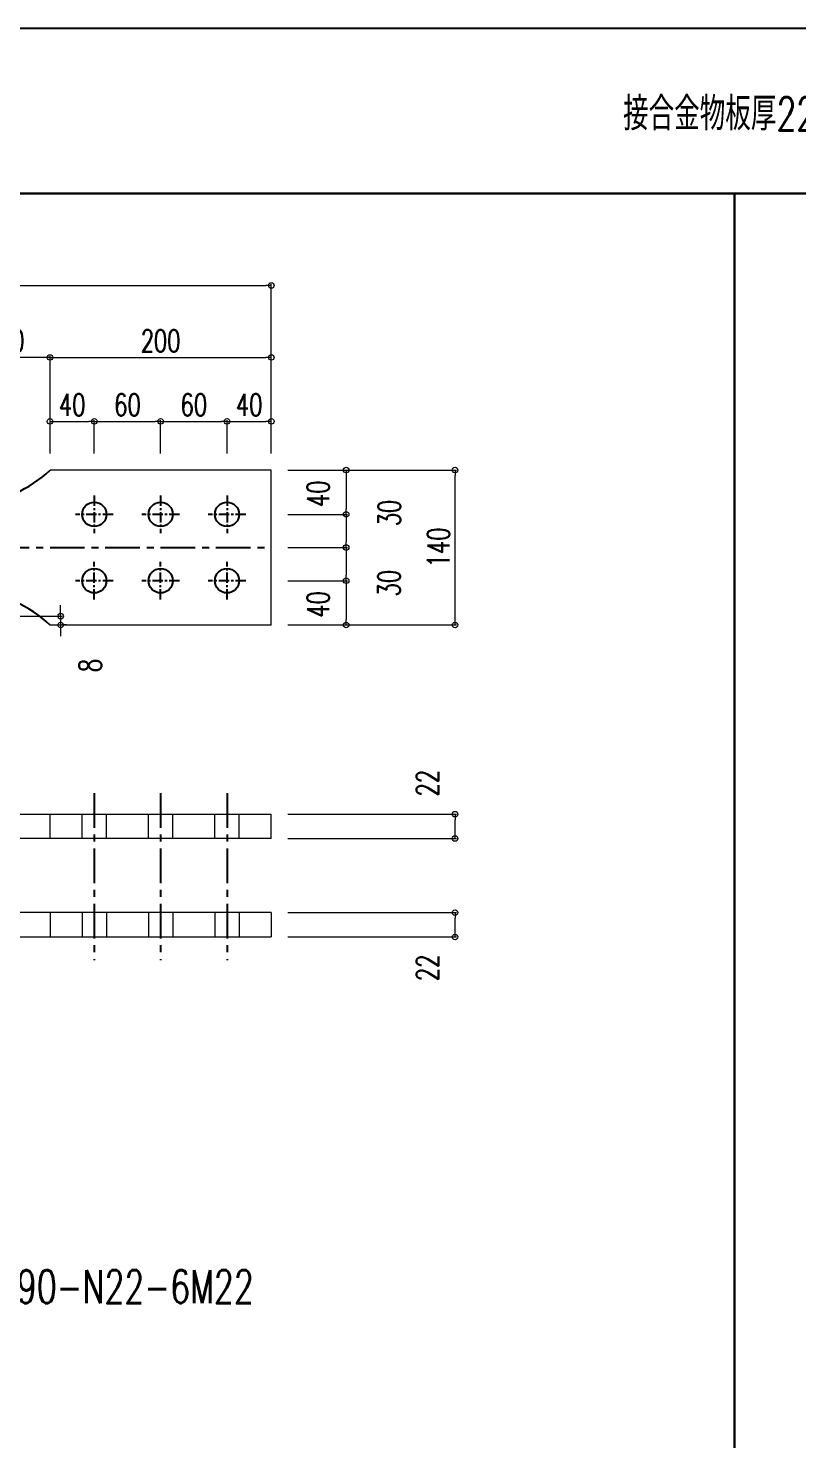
# Model space of a CAD drawing. Header units: millimetres. Extents: x -4568 to 36914, y -114 to 17788.
# Drawn here: x 27413 to 28109, y 10770 to 12045 of the extents above; entities that cross this region are included whole.
import ezdxf

# ---------------------------------------------------------------- set-up
doc = ezdxf.new("R2010")
doc.units = ezdxf.units.MM
doc.header["$LTSCALE"] = 5
for name, pattern in [('ACAD_ISO03W100', [30, 12, -18]), ('CENTER1', [10, 6.25, -1.25, 1.25, -1.25]), ('JIS_08_50', [53, 50, -1.125, 0.75, -1.125])]:
    doc.linetypes.add(name, pattern=pattern)
doc.layers.get('0').update_dxf_attribs({"color": 255})
doc.layers.get('DEFPOINTS').update_dxf_attribs({"color": 255})
for name, color, linetype in [('01', 7, 'Continuous'), ('CENTER', 2, 'JIS_08_50'), ('寸法', 4, 'Continuous'), ('補助線', 7, 'ACAD_ISO03W100'), ('金物', 142, 'Continuous')]:
    doc.layers.add(name, color=color, linetype=linetype)
doc.styles.add('KANJI', font='simplex.shx', dxfattribs={"width": 0.7, "bigfont": 'extfont2.shx'})
doc.styles.add('SUNPOU2', font='simplex.shx', dxfattribs={"width": 0.7, "height": 50, "bigfont": 'extfont2.shx'})
doc.dimstyles.new('一般寸法-小さめ', dxfattribs={"dimscale": 10, "dimtxt": 2, "dimasz": 0.5, "dimexe": 0.125, "dimexo": 1.5, "dimgap": 0.5, "dimtad": 1, "dimtxsty": 'KANJI', "dimblk": 'ORIGIN', "dimcen": 0, "dimclrd": 256, "dimclre": 256, "dimclrt": 256, "dimadec": 0, "dimazin": 0, "dimtfac": 1, "dimtmove": 2, "dimatfit": 2, "dimfxl": 0, "dimtolj": 2, "dimlwd": 5, "dimlwe": 5, "dimarcsym": 0})

# ---------------------------------------------------------------- blocks, each defined once
blk = doc.blocks.new('_Origin')
at = {"color": 0, "linetype": 'ByBlock', "lineweight": -2}
blk.add_line((0, 0), (-1, 0), dxfattribs=at)
blk.add_circle((0, 0), 0.5, dxfattribs=at)
blk = doc.blocks.new('*D304')
at = {"layer": 'DEFPOINTS', "color": 0, "transparency": 16777216}
for p in [(27633.1, 11646), (27633.1, 11606), (27700.8, 11606)]:
    blk.add_point(p, dxfattribs=at)
at = {"layer": '寸法', "lineweight": 5, "transparency": 16777216}
for p, q in [((27648.1, 11646), (27702, 11646)), ((27700.8, 11641), (27700.8, 11611)), ((27648.1, 11606), (27702, 11606))]:
    blk.add_line(p, q, dxfattribs=at)
at = {"layer": '寸法', "lineweight": 5, "transparency": 16777216, "xscale": 5, "yscale": 5, "zscale": 5}
for p, rotation in [((27700.8, 11646), 90), ((27700.8, 11606), 270)]:
    blk.add_blockref('_Origin', p, dxfattribs=dict(at, rotation=rotation))
at = {"layer": '寸法', "transparency": 16777216, "insert": (27675.4, 11624.5), "char_height": 20, "attachment_point": 5, "rotation": 90, "style": 'KANJI'}
blk.add_mtext('\\A2;40', dxfattribs=at)
blk = doc.blocks.new('*D306')
at = {"layer": 'DEFPOINTS', "color": 0, "transparency": 16777216}
for p in [(27633.1, 11246), (27799.2, 11246), (27633.1, 11224)]:
    blk.add_point(p, dxfattribs=at)
at = {"layer": '寸法', "lineweight": 5, "transparency": 16777216}
for p, q in [((27648.1, 11246), (27800.5, 11246)), ((27799.2, 11229), (27799.2, 11241)), ((27648.1, 11224), (27800.5, 11224))]:
    blk.add_line(p, q, dxfattribs=at)
at = {"layer": '寸法', "lineweight": 5, "transparency": 16777216, "xscale": 5, "yscale": 5, "zscale": 5}
for p, rotation in [((27799.2, 11246), 90), ((27799.2, 11224), 270)]:
    blk.add_blockref('_Origin', p, dxfattribs=dict(at, rotation=rotation))
at = {"layer": '寸法', "transparency": 16777216, "insert": (27774.2, 11196.1), "char_height": 20, "attachment_point": 5, "rotation": 90, "style": 'KANJI'}
blk.add_mtext('\\A2;22', dxfattribs=at)
blk = doc.blocks.new('*D513')
at = {"layer": 'DEFPOINTS', "color": 0, "transparency": 16777216}
for p in [(27633.1, 11335), (27799.2, 11335), (27633.1, 11313)]:
    blk.add_point(p, dxfattribs=at)
at = {"layer": '寸法', "lineweight": 5, "transparency": 16777216}
for p, q in [((27648.1, 11335), (27800.5, 11335)), ((27799.2, 11318), (27799.2, 11330)), ((27648.1, 11313), (27800.5, 11313))]:
    blk.add_line(p, q, dxfattribs=at)
at = {"layer": '寸法', "lineweight": 5, "transparency": 16777216, "xscale": 5, "yscale": 5, "zscale": 5}
for p, rotation in [((27799.2, 11335), 90), ((27799.2, 11313), 270)]:
    blk.add_blockref('_Origin', p, dxfattribs=dict(at, rotation=rotation))
at = {"layer": '寸法', "transparency": 16777216, "insert": (27774.2, 11363.1), "char_height": 20, "attachment_point": 5, "rotation": 90, "style": 'KANJI'}
blk.add_mtext('\\A2;22', dxfattribs=at)
blk = doc.blocks.new('*D307')
at = {"layer": 'DEFPOINTS', "color": 0, "transparency": 16777216}
for p in [(27633.1, 11646), (27799.2, 11646), (27633.1, 11506)]:
    blk.add_point(p, dxfattribs=at)
at = {"layer": '寸法', "lineweight": 5, "transparency": 16777216}
for p, q in [((27648.1, 11646), (27800.5, 11646)), ((27799.2, 11511), (27799.2, 11641)), ((27648.1, 11506), (27800.5, 11506))]:
    blk.add_line(p, q, dxfattribs=at)
at = {"layer": '寸法', "lineweight": 5, "transparency": 16777216, "xscale": 5, "yscale": 5, "zscale": 5}
for p, rotation in [((27799.2, 11646), 90), ((27799.2, 11506), 270)]:
    blk.add_blockref('_Origin', p, dxfattribs=dict(at, rotation=rotation))
at = {"layer": '寸法', "transparency": 16777216, "insert": (27784.2, 11576), "char_height": 20, "attachment_point": 5, "rotation": 90, "style": 'KANJI'}
blk.add_mtext('\\A2;140', dxfattribs=at)
blk = doc.blocks.new('*D312')
at = {"layer": 'DEFPOINTS', "color": 0, "transparency": 16777216}
for p in [(27363.1, 11747.8), (27433.1, 11646), (27363.1, 11616)]:
    blk.add_point(p, dxfattribs=at)
at = {"layer": '寸法', "lineweight": 5, "transparency": 16777216}
for p, q in [((27363.1, 11631), (27363.1, 11749)), ((27428.1, 11747.8), (27368.1, 11747.8)), ((27433.1, 11661), (27433.1, 11749))]:
    blk.add_line(p, q, dxfattribs=at)
at = {"layer": '寸法', "lineweight": 5, "transparency": 16777216, "xscale": 5, "yscale": 5, "zscale": 5, "rotation": 180}
blk.add_blockref('_Origin', (27363.1, 11747.8), dxfattribs=at)
at = {"layer": '寸法', "lineweight": 5, "transparency": 16777216, "xscale": 5, "yscale": 5, "zscale": 5}
blk.add_blockref('_Origin', (27433.1, 11747.8), dxfattribs=at)
at = {"layer": '寸法', "transparency": 16777216, "insert": (27398.1, 11762.8), "char_height": 20, "attachment_point": 5, "style": 'KANJI'}
blk.add_mtext('\\A2;70', dxfattribs=at)
blk = doc.blocks.new('*D515')
at = {"layer": 'DEFPOINTS', "color": 0, "transparency": 16777216}
for p in [(27633.1, 11747.8), (27433.1, 11646), (27633.1, 11646)]:
    blk.add_point(p, dxfattribs=at)
at = {"layer": '寸法', "lineweight": 5, "transparency": 16777216}
for p, q in [((27433.1, 11661), (27433.1, 11749)), ((27438.1, 11747.8), (27628.1, 11747.8)), ((27633.1, 11661), (27633.1, 11749))]:
    blk.add_line(p, q, dxfattribs=at)
at = {"layer": '寸法', "lineweight": 5, "transparency": 16777216, "xscale": 5, "yscale": 5, "zscale": 5, "rotation": 180}
blk.add_blockref('_Origin', (27433.1, 11747.8), dxfattribs=at)
at = {"layer": '寸法', "lineweight": 5, "transparency": 16777216, "xscale": 5, "yscale": 5, "zscale": 5}
blk.add_blockref('_Origin', (27633.1, 11747.8), dxfattribs=at)
at = {"layer": '寸法', "transparency": 16777216, "insert": (27533.1, 11762.8), "char_height": 20, "attachment_point": 5, "style": 'KANJI'}
blk.add_mtext('\\A2;200', dxfattribs=at)
blk = doc.blocks.new('*D313')
at = {"layer": 'DEFPOINTS', "color": 0, "transparency": 16777216}
for p in [(27633.1, 11546), (27633.1, 11506), (27700.8, 11506)]:
    blk.add_point(p, dxfattribs=at)
at = {"layer": '寸法', "lineweight": 5, "transparency": 16777216}
for p, q in [((27648.1, 11546), (27702, 11546)), ((27700.8, 11541), (27700.8, 11511)), ((27648.1, 11506), (27702, 11506))]:
    blk.add_line(p, q, dxfattribs=at)
at = {"layer": '寸法', "lineweight": 5, "transparency": 16777216, "xscale": 5, "yscale": 5, "zscale": 5}
for p, rotation in [((27700.8, 11546), 90), ((27700.8, 11506), 270)]:
    blk.add_blockref('_Origin', p, dxfattribs=dict(at, rotation=rotation))
at = {"layer": '寸法', "transparency": 16777216, "insert": (27675.4, 11524.5), "char_height": 20, "attachment_point": 5, "rotation": 90, "style": 'KANJI'}
blk.add_mtext('\\A2;40', dxfattribs=at)
blk = doc.blocks.new('*D518')
at = {"layer": 'DEFPOINTS', "color": 0, "transparency": 16777216}
for p in [(27363.1, 11514), (27433.1, 11506), (27442.7, 11506)]:
    blk.add_point(p, dxfattribs=at)
at = {"layer": '寸法', "lineweight": 5, "transparency": 16777216}
for p, q in [((27442.7, 11519), (27442.7, 11524)), ((27378.1, 11514), (27444, 11514)), ((27442.7, 11514), (27442.7, 11506)), ((27442.7, 11501), (27442.7, 11496)), ((27448.1, 11506), (27444, 11506))]:
    blk.add_line(p, q, dxfattribs=at)
at = {"layer": '寸法', "lineweight": 5, "transparency": 16777216, "xscale": 5, "yscale": 5, "zscale": 5}
for p, rotation in [((27442.7, 11514), 270), ((27442.7, 11506), 90)]:
    blk.add_blockref('_Origin', p, dxfattribs=dict(at, rotation=rotation))
at = {"layer": '寸法', "transparency": 16777216, "insert": (27469.5, 11469.5), "char_height": 20, "attachment_point": 5, "rotation": 90, "style": 'KANJI'}
blk.add_mtext('\\A2;8', dxfattribs=at)
blk = doc.blocks.new('*D326')
at = {"layer": 'DEFPOINTS', "color": 0, "transparency": 16777216}
for p in [(27633.1, 11812.8), (27633.1, 11646), (26983.1, 11615.3)]:
    blk.add_point(p, dxfattribs=at)
at = {"layer": '寸法', "lineweight": 5, "transparency": 16777216}
for p, q in [((26983.1, 11630.3), (26983.1, 11814)), ((27633.1, 11661), (27633.1, 11814)), ((26988.1, 11812.8), (27628.1, 11812.8))]:
    blk.add_line(p, q, dxfattribs=at)
at = {"layer": '寸法', "lineweight": 5, "transparency": 16777216, "xscale": 5, "yscale": 5, "zscale": 5, "rotation": 180}
blk.add_blockref('_Origin', (26983.1, 11812.8), dxfattribs=at)
at = {"layer": '寸法', "lineweight": 5, "transparency": 16777216, "xscale": 5, "yscale": 5, "zscale": 5}
blk.add_blockref('_Origin', (27633.1, 11812.8), dxfattribs=at)
at = {"layer": '寸法', "transparency": 16777216, "insert": (27308.1, 11827.8), "char_height": 20, "attachment_point": 5, "style": 'KANJI'}
blk.add_mtext('\\A2;650', dxfattribs=at)
blk = doc.blocks.new('*D329')
at = {"layer": 'DEFPOINTS', "color": 0, "transparency": 16777216}
for p in [(27473.1, 11690), (27433.1, 11646), (27473.1, 11646)]:
    blk.add_point(p, dxfattribs=at)
at = {"layer": '寸法', "lineweight": 5, "transparency": 16777216}
for p, q in [((27433.1, 11661), (27433.1, 11691.2)), ((27438.1, 11690), (27468.1, 11690)), ((27473.1, 11661), (27473.1, 11691.2))]:
    blk.add_line(p, q, dxfattribs=at)
at = {"layer": '寸法', "lineweight": 5, "transparency": 16777216, "xscale": 5, "yscale": 5, "zscale": 5, "rotation": 180}
blk.add_blockref('_Origin', (27433.1, 11690), dxfattribs=at)
at = {"layer": '寸法', "lineweight": 5, "transparency": 16777216, "xscale": 5, "yscale": 5, "zscale": 5}
blk.add_blockref('_Origin', (27473.1, 11690), dxfattribs=at)
at = {"layer": '寸法', "transparency": 16777216, "insert": (27453.1, 11705), "char_height": 20, "attachment_point": 5, "style": 'KANJI'}
blk.add_mtext('\\A2;40', dxfattribs=at)
blk = doc.blocks.new('*D330')
at = {"layer": 'DEFPOINTS', "color": 0, "transparency": 16777216}
for p in [(27593.1, 11690), (27533.1, 11646), (27593.1, 11646)]:
    blk.add_point(p, dxfattribs=at)
at = {"layer": '寸法', "lineweight": 5, "transparency": 16777216}
for p, q in [((27533.1, 11661), (27533.1, 11691.2)), ((27538.1, 11690), (27588.1, 11690)), ((27593.1, 11661), (27593.1, 11691.2))]:
    blk.add_line(p, q, dxfattribs=at)
at = {"layer": '寸法', "lineweight": 5, "transparency": 16777216, "xscale": 5, "yscale": 5, "zscale": 5, "rotation": 180}
blk.add_blockref('_Origin', (27533.1, 11690), dxfattribs=at)
at = {"layer": '寸法', "lineweight": 5, "transparency": 16777216, "xscale": 5, "yscale": 5, "zscale": 5}
blk.add_blockref('_Origin', (27593.1, 11690), dxfattribs=at)
at = {"layer": '寸法', "transparency": 16777216, "insert": (27563.1, 11705), "char_height": 20, "attachment_point": 5, "style": 'KANJI'}
blk.add_mtext('\\A2;60', dxfattribs=at)
blk = doc.blocks.new('*D331')
at = {"layer": 'DEFPOINTS', "color": 0, "transparency": 16777216}
for p in [(27533.1, 11690), (27473.1, 11646), (27533.1, 11646)]:
    blk.add_point(p, dxfattribs=at)
at = {"layer": '寸法', "lineweight": 5, "transparency": 16777216}
for p, q in [((27473.1, 11661), (27473.1, 11691.2)), ((27478.1, 11690), (27528.1, 11690)), ((27533.1, 11661), (27533.1, 11691.2))]:
    blk.add_line(p, q, dxfattribs=at)
at = {"layer": '寸法', "lineweight": 5, "transparency": 16777216, "xscale": 5, "yscale": 5, "zscale": 5, "rotation": 180}
blk.add_blockref('_Origin', (27473.1, 11690), dxfattribs=at)
at = {"layer": '寸法', "lineweight": 5, "transparency": 16777216, "xscale": 5, "yscale": 5, "zscale": 5}
blk.add_blockref('_Origin', (27533.1, 11690), dxfattribs=at)
at = {"layer": '寸法', "transparency": 16777216, "insert": (27503.1, 11705), "char_height": 20, "attachment_point": 5, "style": 'KANJI'}
blk.add_mtext('\\A2;60', dxfattribs=at)
blk = doc.blocks.new('*D332')
at = {"layer": 'DEFPOINTS', "color": 0, "transparency": 16777216}
for p in [(27633.1, 11690), (27593.1, 11646), (27633.1, 11646)]:
    blk.add_point(p, dxfattribs=at)
at = {"layer": '寸法', "lineweight": 5, "transparency": 16777216}
for p, q in [((27593.1, 11661), (27593.1, 11691.2)), ((27598.1, 11690), (27628.1, 11690)), ((27633.1, 11661), (27633.1, 11691.2))]:
    blk.add_line(p, q, dxfattribs=at)
at = {"layer": '寸法', "lineweight": 5, "transparency": 16777216, "xscale": 5, "yscale": 5, "zscale": 5, "rotation": 180}
blk.add_blockref('_Origin', (27593.1, 11690), dxfattribs=at)
at = {"layer": '寸法', "lineweight": 5, "transparency": 16777216, "xscale": 5, "yscale": 5, "zscale": 5}
blk.add_blockref('_Origin', (27633.1, 11690), dxfattribs=at)
at = {"layer": '寸法', "transparency": 16777216, "insert": (27613.1, 11705), "char_height": 20, "attachment_point": 5, "style": 'KANJI'}
blk.add_mtext('\\A2;40', dxfattribs=at)
blk = doc.blocks.new('*D333')
at = {"layer": 'DEFPOINTS', "color": 0, "transparency": 16777216}
for p in [(27633.1, 11606), (27633.1, 11576), (27700.8, 11576)]:
    blk.add_point(p, dxfattribs=at)
at = {"layer": '寸法', "lineweight": 5, "transparency": 16777216}
for p, q in [((27648.1, 11606), (27702, 11606)), ((27700.8, 11601), (27700.8, 11581)), ((27648.1, 11576), (27702, 11576))]:
    blk.add_line(p, q, dxfattribs=at)
at = {"layer": '寸法', "lineweight": 5, "transparency": 16777216, "xscale": 5, "yscale": 5, "zscale": 5}
for p, rotation in [((27700.8, 11606), 90), ((27700.8, 11576), 270)]:
    blk.add_blockref('_Origin', p, dxfattribs=dict(at, rotation=rotation))
at = {"layer": '寸法', "transparency": 16777216, "insert": (27739.8, 11607.2), "char_height": 20, "attachment_point": 5, "rotation": 90, "style": 'KANJI'}
blk.add_mtext('\\A2;30', dxfattribs=at)
blk = doc.blocks.new('*D334')
at = {"layer": 'DEFPOINTS', "color": 0, "transparency": 16777216}
for p in [(27633.1, 11576), (27633.1, 11546), (27700.8, 11546)]:
    blk.add_point(p, dxfattribs=at)
at = {"layer": '寸法', "lineweight": 5, "transparency": 16777216}
for p, q in [((27648.1, 11576), (27702, 11576)), ((27700.8, 11571), (27700.8, 11551)), ((27648.1, 11546), (27702, 11546))]:
    blk.add_line(p, q, dxfattribs=at)
at = {"layer": '寸法', "lineweight": 5, "transparency": 16777216, "xscale": 5, "yscale": 5, "zscale": 5}
for p, rotation in [((27700.8, 11576), 90), ((27700.8, 11546), 270)]:
    blk.add_blockref('_Origin', p, dxfattribs=dict(at, rotation=rotation))
at = {"layer": '寸法', "transparency": 16777216, "insert": (27739.5, 11543.8), "char_height": 20, "attachment_point": 5, "rotation": 90, "style": 'KANJI'}
blk.add_mtext('\\A2;30', dxfattribs=at)

msp = doc.modelspace()

# ---------------------------------------------------------------- linework, layer by layer
at = {"layer": '01', "ltscale": 2}
for points in [[(26651.831, 12045.347), (29451.831, 12045.347), (29451.831, 11896.004), (26651.831, 11896.004)], [(26651.831, 11896.004), (28051.831, 11896.004), (28051.831, 10645.542), (26651.831, 10645.542)], [(28051.831, 11896.004), (29451.831, 11896.004), (29451.831, 9544.424), (28051.831, 9544.424)]]:
    msp.add_lwpolyline(points, close=True, dxfattribs=at)
at = {"layer": 'CENTER', "color": 7, "linetype": 'CENTER1'}
for p, q in [((26983.106, 11575.961), (27633.106, 11575.961)), ((27473.106, 11354.004), (27473.106, 11203.004)), ((27533.106, 11354.004), (27533.106, 11203.004)), ((27593.106, 11354.004), (27593.106, 11203.004))]:
    msp.add_line(p, q, dxfattribs=at)
at = {"layer": '寸法', "linetype": 'CENTER1', "ltscale": 0.3}
for p, q in [((27473.106, 11622.961), (27473.106, 11588.961)), ((27533.106, 11622.961), (27533.106, 11588.961)), ((27593.106, 11622.961), (27593.106, 11588.961)), ((27490.106, 11605.961), (27456.106, 11605.961)), ((27550.106, 11605.961), (27516.106, 11605.961)), ((27610.106, 11605.961), (27576.106, 11605.961)), ((27473.106, 11528.961), (27473.106, 11562.961)), ((27533.106, 11528.961), (27533.106, 11562.961)), ((27593.106, 11528.961), (27593.106, 11562.961)), ((27490.106, 11545.961), (27456.106, 11545.961)), ((27550.106, 11545.961), (27516.106, 11545.961)), ((27610.106, 11545.961), (27576.106, 11545.961))]:
    msp.add_line(p, q, dxfattribs=at)
at = {"layer": '補助線', "lineweight": 18}
for p, q in [((27462.106, 11313.004), (27462.106, 11335.004)), ((27484.106, 11313.004), (27484.106, 11335.004)), ((27522.106, 11313.004), (27522.106, 11335.004)), ((27544.106, 11313.004), (27544.106, 11335.004)), ((27582.106, 11313.004), (27582.106, 11335.004)), ((27604.106, 11313.004), (27604.106, 11335.004)), ((27462.106, 11246.004), (27462.106, 11224.004)), ((27484.106, 11246.004), (27484.106, 11224.004)), ((27522.106, 11246.004), (27522.106, 11224.004)), ((27544.106, 11246.004), (27544.106, 11224.004)), ((27582.106, 11246.004), (27582.106, 11224.004)), ((27604.106, 11246.004), (27604.106, 11224.004))]:
    msp.add_line(p, q, dxfattribs=at)
at = {"layer": '金物', "lineweight": 18}
for p, q in [((27633.106, 11645.961), (27433.106, 11645.961)), ((27633.106, 11505.961), (27633.106, 11645.961)), ((27633.106, 11505.961), (27433.106, 11505.961)), ((26983.106, 11335.004), (27633.106, 11335.004)), ((27433.106, 11313.004), (27433.106, 11335.004)), ((27633.106, 11313.004), (27633.106, 11335.004)), ((27633.106, 11313.004), (26983.106, 11313.004)), ((27633.106, 11246.004), (26983.106, 11246.004)), ((27433.106, 11246.004), (27433.106, 11224.004)), ((27633.106, 11246.004), (27633.106, 11224.004)), ((26983.106, 11224.004), (27633.106, 11224.004))]:
    msp.add_line(p, q, dxfattribs=at)
at = {"layer": '金物', "ltscale": 2.5}
for centre in [(27473.106, 11605.961), (27533.106, 11605.961), (27593.106, 11605.961), (27473.106, 11545.961), (27533.106, 11545.961), (27593.106, 11545.961)]:
    msp.add_circle(centre, 11, dxfattribs=at)
at = {"layer": '金物', "ltscale": 2}
for centre, start, end in [((27357.316, 11725.684), 274.060941, 313.550946), ((27357.316, 11426.237), 46.449054, 85.939059)]:
    msp.add_arc(centre, 110, start, end, dxfattribs=at)

# ---------------------------------------------------------------- texts
at = {"layer": '寸法', "ltscale": 2, "char_height": 30, "attachment_point": 5, "style": 'SUNPOU2'}
for s, insert, width in [('接合金物板厚22mm', (28065.34, 11968.006), 2086.49073), ('C400-N22-6M22  C490-N22-6M22', (27351.831, 10907.987), 1400)]:
    msp.add_mtext(s, dxfattribs=dict(at, insert=insert, width=width))

# ---------------------------------------------------------------- dimensions: what is measured, and where the dimension line sits
at = {"layer": '寸法'}
for base, p1, p2, picture, middle in [((27633.106, 11812.755), (26983.106, 11615.252), (27633.106, 11645.961), '*D326', (27308.106, 11827.755)), ((27363.106, 11747.755), (27433.106, 11645.961), (27363.106, 11615.961), '*D312', (27398.106, 11762.755)), ((27633.106, 11747.755), (27433.106, 11645.961), (27633.106, 11645.961), '*D515', (27533.106, 11762.755)), ((27473.106, 11689.983), (27433.106, 11645.961), (27473.106, 11645.961), '*D329', (27453.106, 11704.983)), ((27533.106, 11689.983), (27473.106, 11645.961), (27533.106, 11645.961), '*D331', (27503.106, 11704.983)), ((27593.106, 11689.983), (27533.106, 11645.961), (27593.106, 11645.961), '*D330', (27563.106, 11704.983)), ((27633.106, 11689.983), (27593.106, 11645.961), (27633.106, 11645.961), '*D332', (27613.106, 11704.983))]:
    dim = msp.add_linear_dim(base=base, p1=p1, p2=p2, dimstyle='一般寸法-小さめ', dxfattribs=at)
    dim.commit()
    dim.dimension.update_dxf_attribs({"geometry": picture, "text_midpoint": middle})
for base, p1, p2, angle, picture, middle in [((27700.76, 11605.961), (27633.106, 11645.961), (27633.106, 11605.961), 90, '*D304', (27675.354, 11624.461)), ((27700.76, 11575.961), (27633.106, 11605.961), (27633.106, 11575.961), 90, '*D333', (27739.832, 11607.165)), ((27700.76, 11545.961), (27633.106, 11575.961), (27633.106, 11545.961), 90, '*D334', (27739.499, 11543.758)), ((27700.76, 11505.961), (27633.106, 11545.961), (27633.106, 11505.961), 90, '*D313', (27675.354, 11524.461)), ((27442.732, 11505.961), (27363.106, 11513.961), (27433.106, 11505.961), 90, '*D518', (27469.473, 11469.531)), ((27799.226, 11335.004), (27633.106, 11313.004), (27633.106, 11335.004), 270, '*D513', (27774.226, 11363.134)), ((27799.226, 11246.004), (27633.106, 11224.004), (27633.106, 11246.004), 270, '*D306', (27774.226, 11196.126))]:
    dim = msp.add_linear_dim(base=base, p1=p1, p2=p2, angle=angle, dimstyle='一般寸法-小さめ', dxfattribs=at)
    dim.commit()
    dim.dimension.update_dxf_attribs({"geometry": picture, "text_midpoint": middle, "dimtype": 160})
dim = msp.add_linear_dim(base=(27799.226, 11645.961), p1=(27633.106, 11505.961), p2=(27633.106, 11645.961), angle=270, dimstyle='一般寸法-小さめ', dxfattribs=at)
dim.commit()
dim.dimension.update_dxf_attribs({"geometry": '*D307', "text_midpoint": (27784.226, 11575.961)})

doc.saveas('drawing.dxf')
